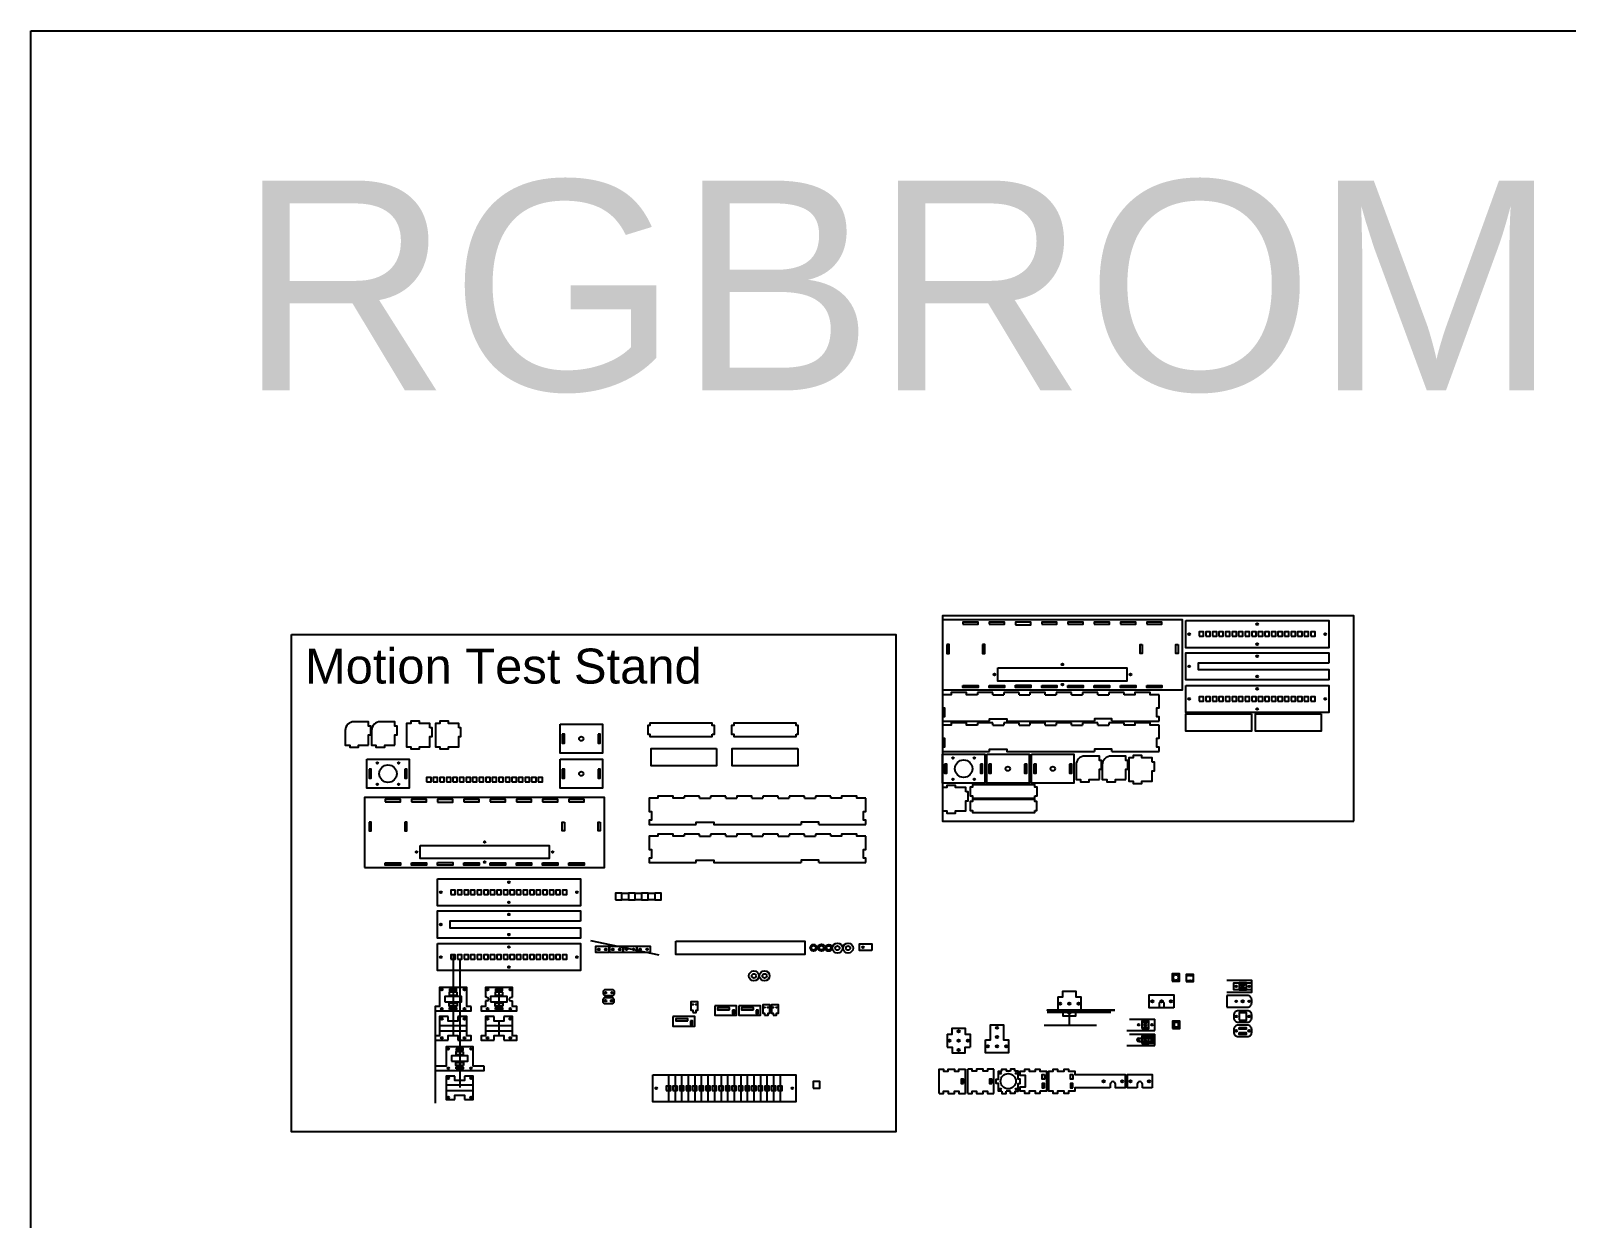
# Model space of a CAD drawing. Header units: inches. Extents: x 547 to 723, y 527 to 790.
# Drawn here: x 547.3 to 635.1, y 722.4 to 790.3 of the extents above; entities that cross this region are included whole.
import ezdxf

# ---------------------------------------------------------------- set-up
doc = ezdxf.new("R2010")
doc.units = ezdxf.units.IN
doc.header["$MEASUREMENT"] = 0
doc.layers.add('DEFAULT_LAYER', color=1, linetype='Continuous')
doc.styles.get("Standard").update_dxf_attribs({"font": 'arial.ttf'})

msp = doc.modelspace()

# ---------------------------------------------------------------- linework, layer by layer
at = {"color": 1, "linetype": 'ByBlock'}
for p, q in [((601.418, 752.497), (601.418, 752.372)), ((602.293, 752.497), (601.418, 752.497)), ((602.293, 752.372), (602.293, 752.497)), ((602.293, 752.372), (602.918, 752.372)), ((602.918, 752.497), (602.918, 752.372)), ((603.793, 752.497), (602.918, 752.497)), ((603.793, 752.372), (603.793, 752.497)), ((603.793, 752.372), (604.418, 752.372)), ((605.293, 752.372), (605.918, 752.372)), ((605.918, 752.497), (605.918, 752.372)), ((606.793, 752.497), (605.918, 752.497)), ((606.793, 752.372), (606.793, 752.497)), ((606.793, 752.372), (607.418, 752.372)), ((608.293, 752.497), (607.418, 752.497)), ((607.418, 752.497), (607.418, 752.372)), ((608.293, 752.372), (608.293, 752.497)), ((608.293, 752.372), (608.918, 752.372)), ((609.793, 752.497), (608.918, 752.497)), ((608.918, 752.497), (608.918, 752.372)), ((609.793, 752.372), (609.793, 752.497)), ((599.543, 751.622), (599.543, 751.622)), ((601.418, 750.762), (601.418, 750.637)), ((602.293, 750.762), (601.418, 750.762)), ((602.293, 750.637), (602.293, 750.762)), ((602.293, 750.637), (602.918, 750.637)), ((602.918, 750.762), (602.918, 750.637)), ((603.793, 750.762), (602.918, 750.762)), ((603.793, 750.637), (603.793, 750.762)), ((603.793, 750.637), (604.418, 750.637)), ((605.293, 750.637), (605.918, 750.637)), ((605.918, 750.762), (605.918, 750.637)), ((606.793, 750.762), (605.918, 750.762)), ((606.793, 750.637), (606.793, 750.762)), ((606.793, 750.637), (607.418, 750.637)), ((608.293, 750.762), (607.418, 750.762)), ((607.418, 750.762), (607.418, 750.637)), ((608.293, 750.637), (608.293, 750.762)), ((608.293, 750.637), (608.918, 750.637)), ((609.793, 750.762), (608.918, 750.762)), ((608.918, 750.762), (608.918, 750.637)), ((609.105, 750.872), (611.793, 750.872)), ((609.793, 750.637), (609.793, 750.762)), ((599.543, 749.887), (599.543, 749.887)), ((609.105, 749.137), (611.793, 749.137)), ((584.658, 746.583), (584.658, 746.458)), ((585.533, 746.583), (584.658, 746.583)), ((585.533, 746.458), (585.533, 746.583)), ((585.533, 746.458), (586.158, 746.458)), ((586.158, 746.583), (586.158, 746.458)), ((587.033, 746.583), (586.158, 746.583)), ((587.033, 746.458), (587.033, 746.583)), ((587.033, 746.458), (587.658, 746.458)), ((588.533, 746.458), (589.158, 746.458)), ((589.158, 746.583), (589.158, 746.458)), ((590.033, 746.583), (589.158, 746.583)), ((590.033, 746.458), (590.033, 746.583)), ((590.033, 746.458), (590.658, 746.458)), ((591.533, 746.583), (590.658, 746.583)), ((590.658, 746.583), (590.658, 746.458)), ((591.533, 746.458), (591.533, 746.583)), ((591.533, 746.458), (592.158, 746.458)), ((593.033, 746.583), (592.158, 746.583)), ((592.158, 746.583), (592.158, 746.458)), ((593.033, 746.458), (593.033, 746.583)), ((582.783, 745.708), (582.783, 745.708)), ((584.658, 744.408), (584.658, 744.283)), ((585.533, 744.408), (584.658, 744.408)), ((585.533, 744.283), (585.533, 744.408)), ((585.533, 744.283), (586.158, 744.283)), ((586.158, 744.408), (586.158, 744.283)), ((587.033, 744.408), (586.158, 744.408)), ((587.033, 744.283), (587.033, 744.408)), ((587.033, 744.283), (587.658, 744.283)), ((588.533, 744.283), (589.158, 744.283)), ((589.158, 744.408), (589.158, 744.283)), ((590.033, 744.408), (589.158, 744.408)), ((590.033, 744.283), (590.033, 744.408)), ((590.033, 744.283), (590.658, 744.283)), ((591.533, 744.408), (590.658, 744.408)), ((590.658, 744.408), (590.658, 744.283)), ((591.533, 744.283), (591.533, 744.408)), ((591.533, 744.283), (592.158, 744.283)), ((593.033, 744.408), (592.158, 744.408)), ((592.158, 744.408), (592.158, 744.283)), ((592.345, 744.958), (595.033, 744.958)), ((593.033, 744.283), (593.033, 744.408)), ((582.783, 743.533), (582.783, 743.533)), ((592.345, 742.783), (595.033, 742.783)), ((579.298, 738.33), (583.212, 737.511)), ((571.454, 737.502), (571.454, 732.861)), ((571.829, 737.252), (571.829, 729.921)), ((573.384, 735.074), (573.298, 735.074)), ((573.398, 734.864), (573.298, 734.864)), ((574.748, 734.864), (574.848, 734.864)), ((574.762, 735.074), (574.848, 735.074)), ((606.018, 735.093), (606.018, 734.343)), ((611.794, 734.664), (611.794, 734.464)), ((612.094, 734.464), (612.094, 734.664)), ((615.676, 735.174), (615.676, 734.514)), ((570.429, 734.293), (570.429, 729.017)), ((605.408, 734.228), (609.038, 734.228)), ((606.293, 734.343), (607.043, 734.343)), ((607.043, 734.343), (606.668, 734.343)), ((606.668, 734.228), (606.668, 733.478)), ((610.107, 733.833), (611.563, 733.833)), ((611.563, 733.173), (611.563, 733.833)), ((599.694, 732.974), (599.694, 732.224)), ((605.227, 733.478), (608.229, 733.478)), ((609.956, 733.173), (611.563, 733.173)), ((610.107, 732.975), (611.563, 732.975)), ((610.634, 732.745), (611.39, 732.745)), ((611.217, 732.745), (611.222, 732.745)), ((611.222, 732.745), (611.222, 732.85)), ((611.222, 732.85), (611.522, 732.85)), ((611.522, 732.85), (611.522, 732.44)), ((611.563, 732.315), (611.563, 732.975)), ((609.956, 732.315), (611.563, 732.315)), ((610.634, 732.545), (611.39, 732.545)), ((611.222, 732.44), (611.222, 732.545)), ((611.522, 732.44), (611.222, 732.44)), ((611.39, 732.645), (611.438, 732.645)), ((600.737, 729.582), (600.737, 730.972)), ((600.862, 729.582), (600.862, 730.972)), ((602.362, 729.582), (602.362, 730.972)), ((603.302, 730.847), (603.052, 730.847)), ((603.302, 729.707), (603.052, 729.707)), ((611.399, 729.902), (610.844, 729.902))]:
    msp.add_line(p, q, dxfattribs=at)
at = {"color": 3, "linetype": 'ByBlock'}
for p, q in [((574.073, 735.643), (574.073, 734.293)), ((574.073, 733.713), (574.073, 732.888)), ((583.763, 730.65), (583.763, 729.1)), ((584.138, 730.65), (584.138, 729.1)), ((584.513, 730.65), (584.513, 729.1)), ((584.888, 730.65), (584.888, 729.1)), ((585.263, 730.65), (585.263, 729.1)), ((585.638, 730.65), (585.638, 729.1)), ((586.013, 730.65), (586.013, 729.1)), ((586.388, 730.65), (586.388, 729.1)), ((586.763, 730.65), (586.763, 729.1)), ((587.138, 730.65), (587.138, 729.1)), ((587.513, 730.65), (587.513, 729.1)), ((587.888, 730.65), (587.888, 729.1)), ((588.263, 730.65), (588.263, 729.1)), ((588.638, 730.65), (588.638, 729.1)), ((589.013, 730.65), (589.013, 729.1)), ((589.388, 730.65), (589.388, 729.1)), ((589.763, 730.65), (589.763, 729.1)), ((590.138, 730.65), (590.138, 729.1))]:
    msp.add_line(p, q, dxfattribs=at)
msp.add_lwpolyline([(547.314, 790.348), (722.822, 790.348), (722.822, 526.767), (547.314, 526.767)], close=True, dxfattribs=at)
at = {"color": 2, "linetype": 'ByBlock'}
msp.add_lwpolyline([(622.918, 745.142), (622.918, 756.892), (599.418, 756.892), (599.418, 745.142)], close=True, dxfattribs=at)
at = {"color": 1, "linetype": 'ByBlock'}
for points in [[(599.418, 752.658), (613.133, 752.658), (613.133, 756.658), (599.418, 756.658)], [(600.588, 756.408), (601.463, 756.408), (601.463, 756.533), (600.588, 756.533)], [(602.088, 756.408), (602.963, 756.408), (602.963, 756.533), (602.088, 756.533)], [(603.588, 756.383), (604.463, 756.383), (604.463, 756.533), (603.588, 756.533)], [(605.088, 756.408), (605.963, 756.408), (605.963, 756.533), (605.088, 756.533)], [(606.588, 756.408), (607.463, 756.408), (607.463, 756.533), (606.588, 756.533)], [(608.088, 756.408), (608.963, 756.408), (608.963, 756.533), (608.088, 756.533)], [(609.588, 756.408), (610.463, 756.408), (610.463, 756.533), (609.588, 756.533)], [(611.088, 756.408), (611.963, 756.408), (611.963, 756.533), (611.088, 756.533)], [(613.317, 756.617), (621.492, 756.617), (621.492, 755.067), (613.317, 755.067)], [(562.211, 755.819), (596.76, 755.819), (596.76, 727.375), (562.211, 727.375)], [(614.092, 755.717), (614.342, 755.717), (614.342, 755.967), (614.092, 755.967)], [(614.467, 755.717), (614.717, 755.717), (614.717, 755.967), (614.467, 755.967)], [(614.842, 755.717), (615.092, 755.717), (615.092, 755.967), (614.842, 755.967)], [(615.217, 755.717), (615.467, 755.717), (615.467, 755.967), (615.217, 755.967)], [(615.592, 755.717), (615.842, 755.717), (615.842, 755.967), (615.592, 755.967)], [(615.967, 755.717), (616.217, 755.717), (616.217, 755.967), (615.967, 755.967)], [(616.342, 755.717), (616.592, 755.717), (616.592, 755.967), (616.342, 755.967)], [(616.717, 755.717), (616.967, 755.717), (616.967, 755.967), (616.717, 755.967)], [(617.092, 755.717), (617.342, 755.717), (617.342, 755.967), (617.092, 755.967)], [(617.467, 755.717), (617.717, 755.717), (617.717, 755.967), (617.467, 755.967)], [(617.842, 755.717), (618.092, 755.717), (618.092, 755.967), (617.842, 755.967)], [(618.217, 755.717), (618.467, 755.717), (618.467, 755.967), (618.217, 755.967)], [(618.592, 755.717), (618.842, 755.717), (618.842, 755.967), (618.592, 755.967)], [(618.967, 755.717), (619.217, 755.717), (619.217, 755.967), (618.967, 755.967)], [(619.342, 755.717), (619.592, 755.717), (619.592, 755.967), (619.342, 755.967)], [(619.717, 755.717), (619.967, 755.717), (619.967, 755.967), (619.717, 755.967)], [(620.092, 755.717), (620.342, 755.717), (620.342, 755.967), (620.092, 755.967)], [(620.467, 755.717), (620.717, 755.717), (620.717, 755.967), (620.467, 755.967)], [(599.668, 755.243), (599.668, 754.743), (599.793, 754.743), (599.793, 755.243)], [(601.713, 755.243), (601.713, 754.743), (601.838, 754.743), (601.838, 755.243)], [(610.838, 755.243), (610.838, 754.743), (610.713, 754.743), (610.713, 755.243)], [(612.883, 755.243), (612.883, 754.743), (612.758, 754.743), (612.758, 755.243)], [(621.492, 754.188), (614.03, 754.188), (614.03, 753.813), (621.492, 753.813), (621.492, 753.226), (613.317, 753.226), (613.317, 754.776), (621.492, 754.776)], [(602.588, 753.908), (609.963, 753.908), (609.963, 753.158), (602.588, 753.158)], [(603.588, 752.933), (604.463, 752.933), (604.463, 752.783), (603.588, 752.783)], [(600.588, 752.908), (601.463, 752.908), (601.463, 752.783), (600.588, 752.783)], [(602.088, 752.908), (602.963, 752.908), (602.963, 752.783), (602.088, 752.783)], [(605.088, 752.908), (605.963, 752.908), (605.963, 752.783), (605.088, 752.783)], [(606.588, 752.908), (607.463, 752.908), (607.463, 752.783), (606.588, 752.783)], [(608.088, 752.908), (608.963, 752.908), (608.963, 752.783), (608.088, 752.783)], [(609.588, 752.908), (610.463, 752.908), (610.463, 752.783), (609.588, 752.783)], [(611.088, 752.908), (611.963, 752.908), (611.963, 752.783), (611.088, 752.783)], [(613.317, 752.913), (621.492, 752.913), (621.492, 751.363), (613.317, 751.363)], [(614.092, 752.013), (614.342, 752.013), (614.342, 752.263), (614.092, 752.263)], [(614.467, 752.013), (614.717, 752.013), (614.717, 752.263), (614.467, 752.263)], [(614.842, 752.013), (615.092, 752.013), (615.092, 752.263), (614.842, 752.263)], [(615.217, 752.013), (615.467, 752.013), (615.467, 752.263), (615.217, 752.263)], [(615.592, 752.013), (615.842, 752.013), (615.842, 752.263), (615.592, 752.263)], [(615.967, 752.013), (616.217, 752.013), (616.217, 752.263), (615.967, 752.263)], [(616.342, 752.013), (616.592, 752.013), (616.592, 752.263), (616.342, 752.263)], [(616.717, 752.013), (616.967, 752.013), (616.967, 752.263), (616.717, 752.263)], [(617.092, 752.013), (617.342, 752.013), (617.342, 752.263), (617.092, 752.263)], [(617.467, 752.013), (617.717, 752.013), (617.717, 752.263), (617.467, 752.263)], [(617.842, 752.013), (618.092, 752.013), (618.092, 752.263), (617.842, 752.263)], [(618.217, 752.013), (618.467, 752.013), (618.467, 752.263), (618.217, 752.263)], [(618.592, 752.013), (618.842, 752.013), (618.842, 752.263), (618.592, 752.263)], [(618.967, 752.013), (619.217, 752.013), (619.217, 752.263), (618.967, 752.263)], [(619.342, 752.013), (619.592, 752.013), (619.592, 752.263), (619.342, 752.263)], [(619.717, 752.013), (619.967, 752.013), (619.967, 752.263), (619.717, 752.263)], [(620.092, 752.013), (620.342, 752.013), (620.342, 752.263), (620.092, 752.263)], [(620.467, 752.013), (620.717, 752.013), (620.717, 752.263), (620.467, 752.263)], [(617.075, 751.288), (617.075, 750.288), (613.325, 750.288), (613.325, 751.288)], [(621.054, 751.288), (621.054, 750.288), (617.304, 750.288), (617.304, 751.288)], [(570.124, 750.49), (570.124, 750.74), (569.539, 750.74), (569.539, 750.865), (569.039, 750.865), (569.039, 750.74), (568.789, 750.74), (568.789, 749.405), (569.039, 749.405), (569.039, 749.28), (569.539, 749.28), (569.539, 749.405), (570.124, 749.405), (570.124, 749.99), (570.249, 749.99), (570.249, 750.49)], [(571.776, 750.49), (571.776, 750.74), (571.191, 750.74), (571.191, 750.865), (570.691, 750.865), (570.691, 750.74), (570.441, 750.74), (570.441, 749.405), (570.691, 749.405), (570.691, 749.28), (571.191, 749.28), (571.191, 749.405), (571.776, 749.405), (571.776, 749.99), (571.901, 749.99), (571.901, 750.49)], [(577.567, 750.698), (579.987, 750.698), (579.987, 749.028), (577.567, 749.028)], [(586.264, 750.122), (586.389, 750.122), (586.389, 750.622), (586.264, 750.622), (586.264, 750.747), (582.703, 750.747), (582.703, 750.622), (582.578, 750.622), (582.578, 750.122), (582.703, 750.122), (582.703, 749.997), (586.264, 749.997)], [(591.051, 750.122), (591.176, 750.122), (591.176, 750.622), (591.051, 750.622), (591.051, 750.747), (587.491, 750.747), (587.491, 750.622), (587.366, 750.622), (587.366, 750.122), (587.491, 750.122), (587.491, 749.997), (591.051, 749.997)], [(577.692, 750.113), (577.692, 749.613), (577.817, 749.613), (577.817, 750.113)], [(579.737, 750.113), (579.737, 749.613), (579.862, 749.613), (579.862, 750.113)], [(566.522, 748.696), (568.942, 748.696), (568.942, 747.026), (566.522, 747.026)], [(577.567, 748.696), (579.987, 748.696), (579.987, 747.026), (577.567, 747.026)], [(586.513, 749.304), (586.513, 748.304), (582.763, 748.304), (582.763, 749.304)], [(591.152, 749.304), (591.152, 748.304), (587.402, 748.304), (587.402, 749.304)], [(599.418, 748.982), (601.838, 748.982), (601.838, 747.312), (599.418, 747.312)], [(601.945, 748.982), (604.365, 748.982), (604.365, 747.312), (601.945, 747.312)], [(604.515, 748.982), (606.935, 748.982), (606.935, 747.312), (604.515, 747.312)], [(611.405, 748.52), (611.405, 748.77), (610.82, 748.77), (610.82, 748.895), (610.32, 748.895), (610.32, 748.77), (610.07, 748.77), (610.07, 747.435), (610.32, 747.435), (610.32, 747.31), (610.82, 747.31), (610.82, 747.435), (611.405, 747.435), (611.405, 748.02), (611.53, 748.02), (611.53, 748.52)], [(566.647, 748.111), (566.647, 747.611), (566.772, 747.611), (566.772, 748.111)], [(568.692, 748.111), (568.692, 747.611), (568.817, 747.611), (568.817, 748.111)], [(577.692, 748.111), (577.692, 747.611), (577.817, 747.611), (577.817, 748.111)], [(579.737, 748.111), (579.737, 747.611), (579.862, 747.611), (579.862, 748.111)], [(599.543, 748.397), (599.543, 747.897), (599.668, 747.897), (599.668, 748.397)], [(601.588, 748.397), (601.588, 747.897), (601.713, 747.897), (601.713, 748.397)], [(602.07, 748.397), (602.07, 747.897), (602.195, 747.897), (602.195, 748.397)], [(604.115, 748.397), (604.115, 747.897), (604.24, 747.897), (604.24, 748.397)], [(604.64, 748.397), (604.64, 747.897), (604.765, 747.897), (604.765, 748.397)], [(606.685, 748.397), (606.685, 747.897), (606.81, 747.897), (606.81, 748.397)], [(569.942, 747.389), (570.192, 747.389), (570.192, 747.639), (569.942, 747.639)], [(570.317, 747.389), (570.567, 747.389), (570.567, 747.639), (570.317, 747.639)], [(570.692, 747.389), (570.942, 747.389), (570.942, 747.639), (570.692, 747.639)], [(571.067, 747.389), (571.317, 747.389), (571.317, 747.639), (571.067, 747.639)], [(571.442, 747.389), (571.692, 747.389), (571.692, 747.639), (571.442, 747.639)], [(571.817, 747.389), (572.067, 747.389), (572.067, 747.639), (571.817, 747.639)], [(572.192, 747.389), (572.442, 747.389), (572.442, 747.639), (572.192, 747.639)], [(572.567, 747.389), (572.817, 747.389), (572.817, 747.639), (572.567, 747.639)], [(572.942, 747.389), (573.192, 747.389), (573.192, 747.639), (572.942, 747.639)], [(573.317, 747.389), (573.567, 747.389), (573.567, 747.639), (573.317, 747.639)], [(573.692, 747.389), (573.942, 747.389), (573.942, 747.639), (573.692, 747.639)], [(574.067, 747.389), (574.317, 747.389), (574.317, 747.639), (574.067, 747.639)], [(574.442, 747.389), (574.692, 747.389), (574.692, 747.639), (574.442, 747.639)], [(574.817, 747.389), (575.067, 747.389), (575.067, 747.639), (574.817, 747.639)], [(575.192, 747.389), (575.442, 747.389), (575.442, 747.639), (575.192, 747.639)], [(575.567, 747.389), (575.817, 747.389), (575.817, 747.639), (575.567, 747.639)], [(575.942, 747.389), (576.192, 747.389), (576.192, 747.639), (575.942, 747.639)], [(576.317, 747.389), (576.567, 747.389), (576.567, 747.639), (576.317, 747.639)], [(600.753, 746.818), (600.753, 747.068), (600.168, 747.068), (600.168, 747.193), (599.668, 747.193), (599.668, 747.068), (599.418, 747.068), (599.418, 745.733), (599.668, 745.733), (599.668, 745.608), (600.168, 745.608), (600.168, 745.733), (600.753, 745.733), (600.753, 746.318), (600.878, 746.318), (600.878, 746.818)], [(604.697, 746.596), (604.822, 746.596), (604.822, 747.096), (604.697, 747.096), (604.697, 747.221), (601.136, 747.221), (601.136, 747.096), (601.011, 747.096), (601.011, 746.596), (601.136, 746.596), (601.136, 746.471), (604.697, 746.471)], [(566.397, 742.507), (580.112, 742.507), (580.112, 746.507), (566.397, 746.507)], [(567.567, 746.257), (568.442, 746.257), (568.442, 746.382), (567.567, 746.382)], [(569.067, 746.257), (569.942, 746.257), (569.942, 746.382), (569.067, 746.382)], [(570.567, 746.232), (571.442, 746.232), (571.442, 746.382), (570.567, 746.382)], [(572.067, 746.257), (572.942, 746.257), (572.942, 746.382), (572.067, 746.382)], [(573.567, 746.257), (574.442, 746.257), (574.442, 746.382), (573.567, 746.382)], [(575.067, 746.257), (575.942, 746.257), (575.942, 746.382), (575.067, 746.382)], [(576.567, 746.257), (577.442, 746.257), (577.442, 746.382), (576.567, 746.382)], [(578.067, 746.257), (578.942, 746.257), (578.942, 746.382), (578.067, 746.382)], [(604.688, 745.766), (604.813, 745.766), (604.813, 746.266), (604.688, 746.266), (604.688, 746.391), (601.127, 746.391), (601.127, 746.266), (601.002, 746.266), (601.002, 745.766), (601.127, 745.766), (601.127, 745.641), (604.688, 745.641)], [(566.647, 745.092), (566.647, 744.592), (566.772, 744.592), (566.772, 745.092)], [(568.692, 745.092), (568.692, 744.592), (568.817, 744.592), (568.817, 745.092)], [(577.817, 745.092), (577.817, 744.592), (577.692, 744.592), (577.692, 745.092)], [(579.862, 745.092), (579.862, 744.592), (579.737, 744.592), (579.737, 745.092)], [(569.567, 743.757), (576.942, 743.757), (576.942, 743.007), (569.567, 743.007)], [(567.567, 742.757), (568.442, 742.757), (568.442, 742.632), (567.567, 742.632)], [(569.067, 742.757), (569.942, 742.757), (569.942, 742.632), (569.067, 742.632)], [(570.567, 742.782), (571.442, 742.782), (571.442, 742.632), (570.567, 742.632)], [(572.067, 742.757), (572.942, 742.757), (572.942, 742.632), (572.067, 742.632)], [(573.567, 742.757), (574.442, 742.757), (574.442, 742.632), (573.567, 742.632)], [(575.067, 742.757), (575.942, 742.757), (575.942, 742.632), (575.067, 742.632)], [(576.567, 742.757), (577.442, 742.757), (577.442, 742.632), (576.567, 742.632)], [(578.067, 742.757), (578.942, 742.757), (578.942, 742.632), (578.067, 742.632)], [(570.554, 741.856), (578.729, 741.856), (578.729, 740.306), (570.554, 740.306)], [(571.329, 740.956), (571.579, 740.956), (571.579, 741.206), (571.329, 741.206)], [(571.704, 740.956), (571.954, 740.956), (571.954, 741.206), (571.704, 741.206)], [(572.079, 740.956), (572.329, 740.956), (572.329, 741.206), (572.079, 741.206)], [(572.454, 740.956), (572.704, 740.956), (572.704, 741.206), (572.454, 741.206)], [(572.829, 740.956), (573.079, 740.956), (573.079, 741.206), (572.829, 741.206)], [(573.204, 740.956), (573.454, 740.956), (573.454, 741.206), (573.204, 741.206)], [(573.579, 740.956), (573.829, 740.956), (573.829, 741.206), (573.579, 741.206)], [(573.954, 740.956), (574.204, 740.956), (574.204, 741.206), (573.954, 741.206)], [(574.329, 740.956), (574.579, 740.956), (574.579, 741.206), (574.329, 741.206)], [(574.704, 740.956), (574.954, 740.956), (574.954, 741.206), (574.704, 741.206)], [(575.079, 740.956), (575.329, 740.956), (575.329, 741.206), (575.079, 741.206)], [(575.454, 740.956), (575.704, 740.956), (575.704, 741.206), (575.454, 741.206)], [(575.829, 740.956), (576.079, 740.956), (576.079, 741.206), (575.829, 741.206)], [(576.204, 740.956), (576.454, 740.956), (576.454, 741.206), (576.204, 741.206)], [(576.579, 740.956), (576.829, 740.956), (576.829, 741.206), (576.579, 741.206)], [(576.954, 740.956), (577.204, 740.956), (577.204, 741.206), (576.954, 741.206)], [(577.329, 740.956), (577.579, 740.956), (577.579, 741.206), (577.329, 741.206)], [(577.704, 740.956), (577.954, 740.956), (577.954, 741.206), (577.704, 741.206)], [(578.729, 739.427), (571.266, 739.427), (571.266, 739.052), (578.729, 739.052), (578.729, 738.464), (570.554, 738.464), (570.554, 740.014), (578.729, 740.014)], [(570.554, 738.152), (578.729, 738.152), (578.729, 736.602), (570.554, 736.602)], [(584.176, 738.28), (591.551, 738.28), (591.551, 737.53), (584.176, 737.53)], [(595.389, 737.751), (594.677, 737.751), (594.677, 738.126), (595.389, 738.126)], [(571.329, 737.252), (571.579, 737.252), (571.579, 737.502), (571.329, 737.502)], [(571.704, 737.252), (571.954, 737.252), (571.954, 737.502), (571.704, 737.502)], [(572.079, 737.252), (572.329, 737.252), (572.329, 737.502), (572.079, 737.502)], [(572.454, 737.252), (572.704, 737.252), (572.704, 737.502), (572.454, 737.502)], [(572.829, 737.252), (573.079, 737.252), (573.079, 737.502), (572.829, 737.502)], [(573.204, 737.252), (573.454, 737.252), (573.454, 737.502), (573.204, 737.502)], [(573.579, 737.252), (573.829, 737.252), (573.829, 737.502), (573.579, 737.502)], [(573.954, 737.252), (574.204, 737.252), (574.204, 737.502), (573.954, 737.502)], [(574.329, 737.252), (574.579, 737.252), (574.579, 737.502), (574.329, 737.502)], [(574.704, 737.252), (574.954, 737.252), (574.954, 737.502), (574.704, 737.502)], [(575.079, 737.252), (575.329, 737.252), (575.329, 737.502), (575.079, 737.502)], [(575.454, 737.252), (575.704, 737.252), (575.704, 737.502), (575.454, 737.502)], [(575.829, 737.252), (576.079, 737.252), (576.079, 737.502), (575.829, 737.502)], [(576.204, 737.252), (576.454, 737.252), (576.454, 737.502), (576.204, 737.502)], [(576.579, 737.252), (576.829, 737.252), (576.829, 737.502), (576.579, 737.502)], [(576.954, 737.252), (577.204, 737.252), (577.204, 737.502), (576.954, 737.502)], [(577.329, 737.252), (577.579, 737.252), (577.579, 737.502), (577.329, 737.502)], [(577.704, 737.252), (577.954, 737.252), (577.954, 737.502), (577.704, 737.502)], [(580.356, 737.63), (579.606, 737.63), (579.606, 738.005), (580.356, 738.005)], [(581.161, 737.63), (580.411, 737.63), (580.411, 738.005), (581.161, 738.005)], [(581.936, 737.63), (581.186, 737.63), (581.186, 738.005), (581.936, 738.005)], [(582.713, 737.63), (581.963, 737.63), (581.963, 738.005), (582.713, 738.005)], [(612.551, 736.003), (612.961, 736.003), (612.961, 736.413), (612.551, 736.413)], [(613.353, 735.971), (613.763, 735.971), (613.763, 736.381), (613.353, 736.381)], [(572.479, 734.543), (572.229, 734.543), (572.229, 735.643), (570.679, 735.643), (570.679, 734.543), (570.429, 734.543), (570.429, 734.293), (572.479, 734.293)], [(571.254, 735.556), (571.254, 735.456), (571.654, 735.456), (571.654, 735.556)], [(573.873, 735.556), (573.873, 735.456), (574.273, 735.456), (574.273, 735.556)], [(616.376, 735.501), (616.786, 735.501), (616.786, 735.911), (616.376, 735.911)], [(570.979, 734.818), (571.929, 734.818), (571.929, 735.118), (570.979, 735.118)], [(571.679, 735.363), (571.229, 735.363), (571.229, 735.198), (571.679, 735.198)], [(571.679, 734.573), (571.229, 734.573), (571.229, 734.738), (571.679, 734.738)], [(573.598, 734.818), (574.548, 734.818), (574.548, 735.118), (573.598, 735.118)], [(574.298, 735.363), (573.848, 735.363), (573.848, 735.198), (574.298, 735.198)], [(574.298, 734.573), (573.848, 734.573), (573.848, 734.738), (574.298, 734.738)], [(585.145, 734.21), (585.345, 734.21), (585.345, 734.335), (585.445, 734.335), (585.445, 734.81), (585.045, 734.81), (585.045, 734.335), (585.145, 734.335)], [(586.415, 734.597), (586.415, 734.047), (587.656, 734.047), (587.656, 734.597)], [(587.778, 734.597), (587.778, 734.047), (589.019, 734.047), (589.019, 734.597)], [(589.251, 734.047), (589.451, 734.047), (589.451, 734.172), (589.551, 734.172), (589.551, 734.647), (589.151, 734.647), (589.151, 734.172), (589.251, 734.172)], [(589.74, 734.047), (589.94, 734.047), (589.94, 734.172), (590.04, 734.172), (590.04, 734.647), (589.64, 734.647), (589.64, 734.172), (589.74, 734.172)], [(571.254, 734.381), (571.254, 734.481), (571.654, 734.481), (571.654, 734.381)], [(573.873, 734.381), (573.873, 734.481), (574.273, 734.481), (574.273, 734.381)], [(584.019, 733.976), (584.019, 733.426), (585.26, 733.426), (585.26, 733.976)], [(584.862, 733.736), (584.862, 733.851), (584.174, 733.851), (584.174, 733.736)], [(585.015, 733.723), (585.015, 733.529), (585.13, 733.529), (585.13, 733.723)], [(587.257, 734.357), (587.257, 734.472), (586.569, 734.472), (586.569, 734.357)], [(587.411, 734.344), (587.411, 734.15), (587.526, 734.15), (587.526, 734.344)], [(588.62, 734.357), (588.62, 734.472), (587.932, 734.472), (587.932, 734.357)], [(588.774, 734.344), (588.774, 734.15), (588.889, 734.15), (588.889, 734.344)], [(609.269, 734.343), (605.408, 734.343), (605.408, 734.343), (609.269, 734.343)], [(610.807, 733.298), (611.217, 733.298), (611.217, 733.708), (610.807, 733.708)], [(612.573, 733.298), (612.983, 733.298), (612.983, 733.708), (612.573, 733.708)], [(612.653, 733.378), (612.903, 733.378), (612.903, 733.628), (612.653, 733.628)], [(616.376, 733.776), (616.786, 733.776), (616.786, 734.186), (616.376, 734.186)], [(610.807, 732.44), (611.217, 732.44), (611.217, 732.85), (610.807, 732.85)], [(616.381, 733.357), (616.781, 733.357), (616.781, 733.257), (616.381, 733.257)], [(616.381, 733.057), (616.781, 733.057), (616.781, 732.957), (616.381, 732.957)], [(573.229, 731.144), (572.604, 731.144), (572.604, 732.244), (571.054, 732.244), (571.054, 731.144), (570.429, 731.144), (570.429, 730.894), (573.229, 730.894)], [(572.054, 731.964), (571.604, 731.964), (571.604, 731.799), (572.054, 731.799)], [(571.629, 732.156), (571.629, 732.056), (572.029, 732.056), (572.029, 732.156)], [(571.354, 731.419), (572.304, 731.419), (572.304, 731.719), (571.354, 731.719)], [(572.054, 731.174), (571.604, 731.174), (571.604, 731.339), (572.054, 731.339)], [(571.629, 730.981), (571.629, 731.081), (572.029, 731.081), (572.029, 730.981)], [(582.863, 730.65), (591.038, 730.65), (591.038, 729.1), (582.863, 729.1)], [(600.612, 730.152), (600.612, 730.402), (600.487, 730.402), (600.487, 730.152)], [(602.237, 730.152), (602.237, 730.402), (602.112, 730.402), (602.112, 730.152)], [(604.992, 729.707), (604.992, 729.582), (604.742, 729.582), (604.742, 729.707), (604.367, 729.707), (604.367, 729.582), (604.117, 729.582), (604.117, 729.707), (603.867, 729.707), (603.867, 729.952), (604.167, 729.952), (604.167, 730.602), (603.867, 730.602), (603.867, 730.847), (604.117, 730.847), (604.117, 730.972), (604.367, 730.972), (604.367, 730.847), (604.742, 730.847), (604.742, 730.972), (604.992, 730.972), (604.992, 730.847), (605.367, 730.847), (605.367, 729.707)], [(605.242, 730.652), (605.242, 730.402), (605.117, 730.402), (605.117, 730.652)], [(605.242, 729.902), (605.242, 730.152), (605.117, 730.152), (605.117, 729.902)], [(606.867, 730.652), (606.867, 730.402), (606.742, 730.402), (606.742, 730.652)], [(606.867, 729.902), (606.867, 730.152), (606.742, 730.152), (606.742, 729.902)], [(583.638, 729.75), (583.888, 729.75), (583.888, 730), (583.638, 730)], [(584.013, 729.75), (584.263, 729.75), (584.263, 730), (584.013, 730)], [(584.388, 729.75), (584.638, 729.75), (584.638, 730), (584.388, 730)], [(584.763, 729.75), (585.013, 729.75), (585.013, 730), (584.763, 730)], [(585.138, 729.75), (585.388, 729.75), (585.388, 730), (585.138, 730)], [(585.513, 729.75), (585.763, 729.75), (585.763, 730), (585.513, 730)], [(585.888, 729.75), (586.138, 729.75), (586.138, 730), (585.888, 730)], [(586.263, 729.75), (586.513, 729.75), (586.513, 730), (586.263, 730)], [(586.638, 729.75), (586.888, 729.75), (586.888, 730), (586.638, 730)], [(587.013, 729.75), (587.263, 729.75), (587.263, 730), (587.013, 730)], [(587.388, 729.75), (587.638, 729.75), (587.638, 730), (587.388, 730)], [(587.763, 729.75), (588.013, 729.75), (588.013, 730), (587.763, 730)], [(588.138, 729.75), (588.388, 729.75), (588.388, 730), (588.138, 730)], [(588.513, 729.75), (588.763, 729.75), (588.763, 730), (588.513, 730)], [(588.888, 729.75), (589.138, 729.75), (589.138, 730), (588.888, 730)], [(589.263, 729.75), (589.513, 729.75), (589.513, 730), (589.263, 730)], [(589.638, 729.75), (589.888, 729.75), (589.888, 730), (589.638, 730)], [(590.013, 729.75), (590.263, 729.75), (590.263, 730), (590.013, 730)]]:
    msp.add_lwpolyline(points, close=True, dxfattribs=at)
for points in [[(601.418, 752.372), (600.793, 752.372), (600.793, 752.497), (599.918, 752.497), (599.918, 752.372), (599.418, 752.372), (599.418, 751.622), (599.543, 751.622), (599.543, 751.122), (599.418, 751.122), (599.418, 750.872), (602.105, 750.872)], [(605.293, 752.372), (605.293, 752.497), (604.418, 752.497), (604.418, 752.372)], [(611.793, 752.372), (611.293, 752.372), (611.293, 752.497), (610.418, 752.497), (610.418, 752.372), (609.793, 752.372)], [(611.793, 750.872), (611.793, 751.122), (611.668, 751.122), (611.668, 751.622), (611.668, 751.622), (611.793, 751.622), (611.793, 752.372)], [(601.418, 750.637), (600.793, 750.637), (600.793, 750.762), (599.918, 750.762), (599.918, 750.637), (599.418, 750.637), (599.418, 749.887), (599.543, 749.887), (599.543, 749.387), (599.418, 749.387), (599.418, 749.137), (602.105, 749.137)], [(602.105, 750.872), (602.105, 750.997), (602.605, 750.997), (603.105, 750.997), (603.105, 750.872), (608.105, 750.872)], [(605.293, 750.637), (605.293, 750.762), (604.418, 750.762), (604.418, 750.637)], [(609.105, 750.872), (609.105, 750.997), (608.605, 750.997), (608.105, 750.997), (608.105, 750.872)], [(611.793, 750.637), (611.293, 750.637), (611.293, 750.762), (610.418, 750.762), (610.418, 750.637), (609.793, 750.637)], [(611.793, 749.137), (611.793, 749.387), (611.668, 749.387), (611.668, 749.887), (611.668, 749.887), (611.793, 749.887), (611.793, 750.637)], [(602.105, 749.137), (602.105, 749.262), (602.605, 749.262), (603.105, 749.262), (603.105, 749.137), (608.105, 749.137)], [(609.105, 749.137), (609.105, 749.262), (608.605, 749.262), (608.105, 749.262), (608.105, 749.137)], [(584.658, 746.458), (584.033, 746.458), (584.033, 746.583), (583.158, 746.583), (583.158, 746.458), (582.658, 746.458), (582.658, 745.708), (582.783, 745.708), (582.783, 745.208), (582.658, 745.208), (582.658, 744.958), (585.345, 744.958)], [(588.533, 746.458), (588.533, 746.583), (587.658, 746.583), (587.658, 746.458)], [(595.033, 746.458), (594.533, 746.458), (594.533, 746.583), (593.658, 746.583), (593.658, 746.458), (593.033, 746.458)], [(595.033, 744.958), (595.033, 745.208), (594.908, 745.208), (594.908, 745.708), (594.908, 745.708), (595.033, 745.708), (595.033, 746.458)], [(585.345, 744.958), (585.345, 745.083), (585.845, 745.083), (586.345, 745.083), (586.345, 744.958), (591.345, 744.958)], [(592.345, 744.958), (592.345, 745.083), (591.845, 745.083), (591.345, 745.083), (591.345, 744.958)], [(584.658, 744.283), (584.033, 744.283), (584.033, 744.408), (583.158, 744.408), (583.158, 744.283), (582.658, 744.283), (582.658, 743.533), (582.783, 743.533), (582.783, 743.033), (582.658, 743.033), (582.658, 742.783), (585.345, 742.783)], [(588.533, 744.283), (588.533, 744.408), (587.658, 744.408), (587.658, 744.283)], [(595.033, 744.283), (594.533, 744.283), (594.533, 744.408), (593.658, 744.408), (593.658, 744.283), (593.033, 744.283)], [(595.033, 742.783), (595.033, 743.033), (594.908, 743.033), (594.908, 743.533), (594.908, 743.533), (595.033, 743.533), (595.033, 744.283)], [(585.345, 742.783), (585.345, 742.908), (585.845, 742.908), (586.345, 742.908), (586.345, 742.783), (591.345, 742.783)], [(592.345, 742.783), (592.345, 742.908), (591.845, 742.908), (591.345, 742.908), (591.345, 742.783)], [(574.848, 735.074), (574.848, 735.643), (573.298, 735.643), (573.298, 735.074)], [(606.018, 735.093), (606.293, 735.093), (606.293, 735.424), (607.043, 735.424), (607.043, 735.093), (607.318, 735.093), (607.318, 734.343)], [(615.676, 735.376), (617.091, 735.376), (617.091, 736.036), (615.676, 736.036)], [(617.091, 735.501), (616.791, 735.501), (616.791, 735.606), (616.371, 735.606), (616.371, 735.501), (616.071, 735.501), (616.071, 735.911), (616.371, 735.911), (616.371, 735.806), (616.791, 735.806), (616.791, 735.911), (617.091, 735.911)], [(573.298, 734.864), (573.298, 734.543), (573.048, 734.543), (573.048, 734.293), (575.098, 734.293), (575.098, 734.543), (574.848, 734.543), (574.848, 734.864)], [(612.649, 734.464), (611.238, 734.464), (611.238, 735.214), (612.649, 735.214), (612.649, 734.464)], [(571.179, 733.975), (570.679, 733.975), (570.679, 732.875), (570.429, 732.875), (570.429, 732.625), (571.179, 732.625)], [(571.729, 733.975), (571.729, 733.713), (571.179, 733.713), (571.179, 733.975)], [(571.729, 732.625), (572.479, 732.625), (572.479, 732.875), (572.229, 732.875), (572.229, 733.975), (571.729, 733.975)], [(573.798, 733.975), (573.298, 733.975), (573.298, 732.875), (573.048, 732.875), (573.048, 732.625), (573.798, 732.625)], [(574.348, 733.975), (574.348, 733.713), (573.798, 733.713), (573.798, 733.975)], [(574.348, 732.625), (575.098, 732.625), (575.098, 732.875), (574.848, 732.875), (574.848, 733.975), (574.348, 733.975)], [(606.018, 734.343), (606.293, 734.343), (606.293, 734.013), (607.043, 734.013), (607.043, 734.343), (607.318, 734.343)], [(571.179, 732.625), (571.179, 732.888), (571.729, 732.888), (571.729, 732.625)], [(573.798, 732.625), (573.798, 732.888), (574.348, 732.888), (574.348, 732.625)], [(599.694, 732.974), (599.969, 732.974), (599.969, 733.304), (600.719, 733.304), (600.719, 732.974), (600.994, 732.974), (600.994, 732.224)], [(601.885, 732.643), (602.16, 732.643), (602.16, 733.504), (602.91, 733.504), (602.91, 732.643), (603.185, 732.643), (603.185, 731.893), (601.885, 731.893), (601.885, 732.643)], [(599.694, 732.224), (599.969, 732.224), (599.969, 731.893), (600.719, 731.893), (600.719, 732.224), (600.994, 732.224)], [(571.554, 730.575), (571.054, 730.575), (571.054, 729.475), (571.054, 729.475), (571.054, 729.225), (571.554, 729.225)], [(572.104, 730.575), (572.104, 730.313), (571.554, 730.313), (571.554, 730.575)], [(572.104, 729.225), (572.604, 729.225), (572.604, 729.475), (572.604, 729.475), (572.604, 730.575), (572.104, 730.575)], [(599.237, 729.582), (599.237, 730.972), (599.487, 730.972), (599.487, 730.847), (599.737, 730.847), (599.737, 730.972), (600.112, 730.972), (600.112, 730.847), (600.362, 730.847), (600.362, 730.972), (600.737, 730.972)], [(602.362, 730.972), (601.987, 730.972), (601.987, 730.847), (601.737, 730.847), (601.737, 730.972), (601.362, 730.972), (601.362, 730.847), (601.112, 730.847), (601.112, 730.972), (600.862, 730.972)], [(602.802, 729.707), (602.612, 729.707), (602.612, 730.152), (602.487, 730.152), (602.487, 730.402), (602.612, 730.402), (602.612, 730.847), (602.802, 730.847)], [(602.802, 730.847), (602.802, 730.972), (603.052, 730.972), (603.052, 730.847)], [(603.552, 730.847), (603.552, 730.972), (603.302, 730.972), (603.302, 730.847)], [(603.552, 729.707), (603.742, 729.707), (603.742, 730.152), (603.867, 730.152), (603.867, 730.402), (603.742, 730.402), (603.742, 730.847), (603.552, 730.847)], [(610.544, 729.902), (609.988, 729.902), (609.988, 730.652), (611.399, 730.652), (611.399, 729.902)], [(571.554, 729.225), (571.554, 729.488), (572.104, 729.488), (572.104, 729.225)], [(599.237, 729.582), (599.487, 729.582), (599.487, 729.707), (599.737, 729.707), (599.737, 729.582), (600.112, 729.582), (600.112, 729.707), (600.362, 729.707), (600.362, 729.582), (600.737, 729.582)], [(600.862, 729.582), (601.112, 729.582), (601.112, 729.707), (601.362, 729.707), (601.362, 729.582), (601.737, 729.582), (601.737, 729.707), (601.987, 729.707), (601.987, 729.582), (602.362, 729.582)], [(602.802, 729.707), (602.802, 729.582), (603.052, 729.582), (603.052, 729.707)], [(603.552, 729.707), (603.552, 729.582), (603.302, 729.582), (603.302, 729.707)]]:
    msp.add_lwpolyline(points, dxfattribs=at)
for points in [[(566.627, 749.5), (566.627, 750.085), (566.752, 750.085), (566.752, 750.585), (566.627, 750.585), (566.627, 750.835), (565.792, 750.835, 0.414214), (565.292, 750.335), (565.292, 749.5), (565.542, 749.5), (565.542, 749.375), (566.042, 749.375), (566.042, 749.5)], [(568.128, 749.5), (568.128, 750.085), (568.253, 750.085), (568.253, 750.585), (568.128, 750.585), (568.128, 750.835), (567.293, 750.835, 0.414214), (566.793, 750.335), (566.793, 749.5), (567.043, 749.5), (567.043, 749.375), (567.543, 749.375), (567.543, 749.5)], [(608.389, 747.53), (608.389, 748.115), (608.514, 748.115), (608.514, 748.615), (608.389, 748.615), (608.389, 748.865), (607.554, 748.865, 0.414214), (607.054, 748.365), (607.054, 747.53), (607.304, 747.53), (607.304, 747.405), (607.804, 747.405), (607.804, 747.53)], [(609.889, 747.53), (609.889, 748.115), (610.014, 748.115), (610.014, 748.615), (609.889, 748.615), (609.889, 748.865), (609.054, 748.865, 0.414214), (608.554, 748.365), (608.554, 747.53), (608.804, 747.53), (608.804, 747.405), (609.304, 747.405), (609.304, 747.53)], [(580.51, 735.156), (580.19, 735.156, -0.414214), (580.04, 735.306), (580.04, 735.381, -0.414214), (580.19, 735.531), (580.51, 735.531, -0.414214), (580.66, 735.381), (580.66, 735.306, -0.414214)], [(580.495, 734.695), (580.175, 734.695, -0.414214), (580.025, 734.845), (580.025, 734.92, -0.414214), (580.175, 735.07), (580.495, 735.07, -0.414214), (580.645, 734.92), (580.645, 734.845, -0.414214)], [(617.091, 733.901), (617.091, 734.061, 0.414214), (616.841, 734.311), (616.321, 734.311, 0.414214), (616.071, 734.061), (616.071, 733.901, 0.414214), (616.321, 733.651), (616.841, 733.651, 0.414214)], [(617.091, 733.077), (617.091, 733.237, 0.414214), (616.841, 733.487), (616.321, 733.487, 0.414214), (616.071, 733.237), (616.071, 733.077, 0.414214), (616.321, 732.827), (616.841, 732.827, 0.414214)], [(609.008, 729.902), (606.992, 729.902), (606.992, 729.707), (606.617, 729.707), (606.617, 729.582), (606.367, 729.582), (606.367, 729.707), (605.992, 729.707), (605.992, 729.582), (605.742, 729.582), (605.742, 729.707), (605.492, 729.707), (605.492, 730.847), (605.742, 730.847), (605.742, 730.972), (605.992, 730.972), (605.992, 730.847), (606.367, 730.847), (606.367, 730.972), (606.617, 730.972), (606.617, 730.847), (606.992, 730.847), (606.992, 730.652), (609.863, 730.652), (609.863, 729.902), (609.308, 729.902), (609.308, 730.102, 1), (609.008, 730.102)]]:
    msp.add_lwpolyline(points, format="xyb", close=True, dxfattribs=at)
at = {"color": 4, "linetype": 'ByBlock'}
for points in [[(580.724, 740.652), (581.099, 740.652), (581.099, 741.027), (580.724, 741.027)], [(582.974, 740.652), (583.349, 740.652), (583.349, 741.027), (582.974, 741.027)], [(592.031, 729.877), (592.406, 729.877), (592.406, 730.252), (592.031, 730.252)]]:
    msp.add_lwpolyline(points, close=True, dxfattribs=at)
for points in [[(581.474, 740.652), (581.849, 740.652), (581.849, 741.027), (581.474, 741.027), (581.474, 740.652), (581.099, 740.652), (581.099, 741.027), (581.474, 741.027)], [(582.599, 741.027), (582.224, 741.027), (582.224, 740.652), (581.849, 740.652), (581.849, 741.027), (582.224, 741.027)], [(582.224, 740.652), (582.599, 740.652), (582.599, 741.027), (582.974, 741.027), (582.974, 740.652), (582.599, 740.652)]]:
    msp.add_lwpolyline(points, dxfattribs=at)
at = {"color": 1, "linetype": 'ByBlock'}
for points in [[(615.676, 734.514), (616.841, 734.514, 0.414214), (617.091, 734.764), (617.091, 734.924, 0.414214), (616.841, 735.174), (615.676, 735.174)], [(610.844, 729.902), (610.844, 730.102, 1), (610.544, 730.102), (610.544, 729.902)]]:
    msp.add_lwpolyline(points, format="xyb", dxfattribs=at)
at = {"color": 3, "linetype": 'ByBlock'}
for points in [[(572.229, 733.45), (570.679, 733.45)], [(570.679, 733.15), (572.229, 733.15)], [(574.848, 733.45), (573.298, 733.45)], [(573.298, 733.15), (574.848, 733.15)], [(572.604, 730.05), (571.054, 730.05)], [(571.054, 729.75), (572.604, 729.75)]]:
    msp.add_lwpolyline(points, dxfattribs=at)
at = {"color": 1, "linetype": 'ByBlock'}
for centre, radius in [((617.405, 756.417), 0.05), ((613.517, 755.842), 0.05), ((621.292, 755.842), 0.05), ((617.405, 755.267), 0.05), ((606.275, 754.108), 0.05), ((613.517, 754.001), 0.05), ((617.405, 754.576), 0.05), ((602.388, 753.533), 0.05), ((606.275, 752.958), 0.05), ((610.163, 753.533), 0.05), ((617.405, 753.426), 0.05), ((613.517, 752.138), 0.05), ((617.405, 752.713), 0.05), ((621.292, 752.138), 0.05), ((617.405, 751.563), 0.05), ((578.777, 749.863), 0.125), ((600.018, 748.757), 0.05), ((600.628, 748.147), 0.5), ((601.238, 748.757), 0.05), ((567.122, 748.471), 0.05), ((567.732, 747.861), 0.5), ((568.342, 748.471), 0.05), ((578.777, 747.861), 0.125), ((603.155, 748.147), 0.125), ((605.725, 748.147), 0.125), ((567.122, 747.251), 0.05), ((568.342, 747.251), 0.05), ((600.018, 747.537), 0.05), ((601.238, 747.537), 0.05), ((569.367, 743.382), 0.05), ((573.254, 743.957), 0.05), ((577.142, 743.382), 0.05), ((573.254, 742.807), 0.05), ((574.641, 741.656), 0.05), ((570.754, 741.081), 0.05), ((578.529, 741.081), 0.05), ((574.641, 740.506), 0.05), ((574.641, 739.814), 0.05), ((570.754, 739.239), 0.05), ((574.641, 738.664), 0.05), ((592.05, 737.905), 0.196), ((592.05, 737.905), 0.125), ((592.5, 737.912), 0.196), ((592.5, 737.912), 0.125), ((592.919, 737.901), 0.196), ((592.919, 737.901), 0.125), ((593.417, 737.89), 0.288), ((593.417, 737.89), 0.125), ((594.025, 737.891), 0.288), ((594.025, 737.891), 0.125), ((570.754, 737.377), 0.05), ((574.641, 737.952), 0.05), ((578.529, 737.377), 0.05), ((579.781, 737.817), 0.055), ((580.181, 737.817), 0.055), ((580.586, 737.817), 0.055), ((580.986, 737.817), 0.055), ((581.361, 737.817), 0.048), ((581.761, 737.817), 0.048), ((582.138, 737.817), 0.048), ((582.538, 737.817), 0.048), ((594.877, 737.938), 0.05), ((574.641, 736.802), 0.05), ((588.644, 736.299), 0.288), ((588.644, 736.299), 0.125), ((589.252, 736.301), 0.288), ((589.252, 736.301), 0.125), ((612.606, 736.358), 0.02), ((612.606, 736.258), 0.02), ((612.706, 736.358), 0.02), ((612.806, 736.358), 0.02), ((612.906, 736.358), 0.02), ((612.906, 736.258), 0.02), ((613.408, 736.326), 0.02), ((613.508, 736.326), 0.02), ((613.608, 736.326), 0.02), ((613.708, 736.326), 0.02), ((570.804, 735.518), 0.048), ((572.104, 735.518), 0.048), ((573.423, 735.518), 0.048), ((574.723, 735.518), 0.048), ((580.17, 735.343), 0.048), ((580.53, 735.343), 0.048), ((612.606, 736.158), 0.02), ((612.606, 736.058), 0.02), ((612.606, 736.058), 0.02), ((612.706, 736.058), 0.02), ((612.806, 736.058), 0.02), ((612.906, 736.158), 0.02), ((612.906, 736.058), 0.02), ((612.906, 736.058), 0.02), ((613.408, 736.026), 0.02), ((613.408, 736.026), 0.02), ((613.508, 736.026), 0.02), ((613.608, 736.026), 0.02), ((613.708, 736.026), 0.02), ((613.708, 736.026), 0.02), ((616.203, 735.706), 0.048), ((616.431, 735.856), 0.02), ((616.431, 735.556), 0.02), ((616.531, 735.856), 0.02), ((616.531, 735.556), 0.02), ((616.581, 735.706), 0.065), ((616.631, 735.856), 0.02), ((616.631, 735.556), 0.02), ((616.731, 735.856), 0.02), ((616.731, 735.556), 0.02), ((616.941, 735.706), 0.048), ((580.155, 734.882), 0.055), ((580.515, 734.882), 0.055), ((585.155, 734.66), 0.02), ((585.335, 734.66), 0.02), ((589.261, 734.497), 0.02), ((589.441, 734.497), 0.02), ((589.75, 734.497), 0.02), ((589.93, 734.497), 0.02), ((606.137, 734.718), 0.065), ((606.668, 734.718), 0.065), ((607.198, 734.718), 0.065), ((611.413, 734.839), 0.065), ((611.944, 734.839), 0.065), ((612.474, 734.839), 0.065), ((616.203, 734.844), 0.048), ((616.581, 734.844), 0.065), ((616.941, 734.844), 0.048), ((570.804, 733.85), 0.055), ((570.804, 734.418), 0.048), ((572.104, 733.85), 0.055), ((572.104, 734.418), 0.048), ((573.423, 733.85), 0.055), ((573.423, 734.418), 0.048), ((574.723, 733.85), 0.055), ((574.723, 734.418), 0.048), ((606.668, 734.188), 0.065), ((610.862, 733.653), 0.02), ((610.962, 733.653), 0.02), ((611.062, 733.653), 0.02), ((611.162, 733.653), 0.02), ((612.628, 733.653), 0.02), ((612.728, 733.653), 0.02), ((612.828, 733.653), 0.02), ((612.928, 733.653), 0.02), ((616.203, 733.981), 0.048), ((616.941, 733.981), 0.048), ((570.804, 732.75), 0.055), ((572.104, 732.75), 0.055), ((573.423, 732.75), 0.055), ((574.723, 732.75), 0.055), ((600.344, 733.129), 0.065), ((602.535, 733.329), 0.065), ((602.535, 732.799), 0.065), ((610.634, 733.503), 0.048), ((610.862, 733.353), 0.02), ((610.862, 733.353), 0.02), ((610.862, 732.795), 0.02), ((610.962, 733.353), 0.02), ((610.962, 732.795), 0.02), ((611.012, 733.503), 0.065), ((611.062, 733.353), 0.02), ((611.062, 732.795), 0.02), ((611.162, 733.353), 0.02), ((611.162, 733.353), 0.02), ((611.162, 732.795), 0.02), ((611.39, 733.503), 0.048), ((612.628, 733.353), 0.02), ((612.628, 733.353), 0.02), ((612.728, 733.353), 0.02), ((612.828, 733.353), 0.02), ((612.928, 733.353), 0.02), ((612.928, 733.353), 0.02), ((616.203, 733.157), 0.055), ((616.941, 733.157), 0.055), ((571.179, 732.119), 0.048), ((572.479, 732.119), 0.048), ((599.813, 732.599), 0.065), ((600.344, 732.599), 0.065), ((600.344, 732.068), 0.065), ((600.874, 732.599), 0.065), ((602.004, 732.268), 0.065), ((602.535, 732.268), 0.065), ((603.065, 732.268), 0.065), ((610.634, 732.645), 0.048), ((610.862, 732.495), 0.02), ((610.862, 732.495), 0.02), ((610.962, 732.495), 0.02), ((611.012, 732.645), 0.065), ((611.062, 732.495), 0.02), ((611.162, 732.495), 0.02), ((611.162, 732.495), 0.02), ((611.39, 732.645), 0.048), ((571.179, 731.019), 0.048), ((572.479, 731.019), 0.048), ((571.179, 730.45), 0.055), ((572.479, 730.45), 0.055), ((602.724, 730.73), 0.04), ((603.177, 730.277), 0.435), ((603.63, 730.73), 0.04), ((608.627, 730.277), 0.065), ((609.688, 730.277), 0.065), ((610.163, 730.277), 0.065), ((611.224, 730.277), 0.065), ((571.179, 729.35), 0.055), ((572.479, 729.35), 0.055), ((583.063, 729.875), 0.05), ((590.838, 729.875), 0.05), ((602.724, 729.824), 0.04), ((603.63, 729.824), 0.04)]:
    msp.add_circle(centre, radius, dxfattribs=at)
for centre, radius, start, end in [((573.384, 734.968), 0.105, 277.68015, 90), ((574.762, 734.968), 0.105, 90, 262.31985), ((611.944, 734.664), 0.15, 0, 180), ((610.634, 732.645), 0.1, 90, 270), ((611.39, 732.645), 0.1, 270, 90)]:
    msp.add_arc(centre, radius, start, end, dxfattribs=at)

# ---------------------------------------------------------------- texts
at = {"layer": 'DEFAULT_LAYER', "color": 3, "linetype": 'Continuous', "attachment_point": 1}
for s, width, heights, insert, char_height in [('{\\fArial|b0|i0|c0|p34;RGBROM}', 259.63072, [10.846], (559.173, 781.775), 12), ('{\\fArial|b0|i0|c0|p34;Motion Test Stand}', 163.30547, [19.731], (562.988, 755.015), 2)]:
    msp.add_mtext_dynamic_manual_height_columns(s, width=width, gutter_width=1, heights=heights, dxfattribs=dict(at, insert=insert, char_height=char_height))

doc.saveas('drawing.dxf')
